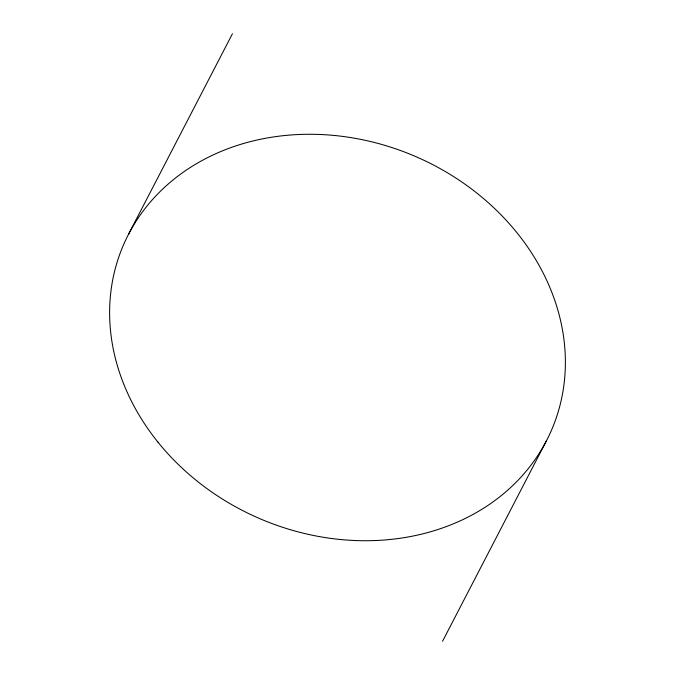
<?xml version="1.0" encoding="UTF-8"?>
<svg xmlns="http://www.w3.org/2000/svg" width="675" height="675" viewBox="0 0 675 675"><rect width="100%" height="100%" fill="white"/><g stroke="black" fill="none" stroke-linecap="round" stroke-linejoin="round"><path stroke-width="1.01" d="M128.469 234.385L232.445 33.75M442.555 641.25L546.531 440.615M157.967 442.167A233.196 197.117 23.4 0 0 548.817 436.033A233.196 197.117 23.4 0 0 305.716 134.3A233.196 197.117 23.4 0 0 157.967 442.167"/></g></svg>
